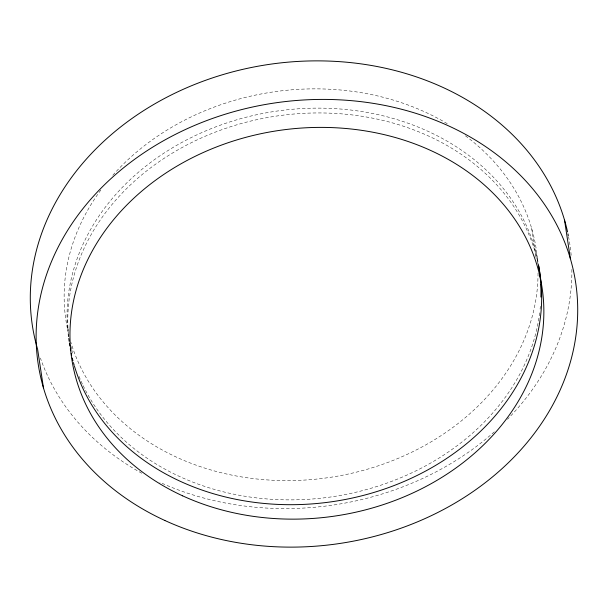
<?xml version="1.0" encoding="UTF-8"?>
<svg xmlns="http://www.w3.org/2000/svg" width="608" height="608" viewBox="0 0 608 608"><rect width="100%" height="100%" fill="white"/><g stroke="black" fill="none" stroke-linecap="round" stroke-linejoin="round"><path stroke-width="0.46" stroke-dasharray="3.04 2.28" d="M531.62 228.243L536.195 258.522M71.387 346.72L71.805 349.478M71.942 350.39L72.36 353.149M67.959 328.046A237.827 194.811 -8.6 0 1 279.384 115.649A237.827 194.811 -8.6 0 1 538.042 263.279M540.345 306.318A237.827 194.811 -8.6 0 1 540.086 309.115M539.653 312.846A237.827 194.811 -8.6 0 1 334.955 496.341A237.827 194.811 -8.6 0 1 82.787 384.91M82.384 384.058A237.827 194.811 -8.6 0 1 78.28 374.543M67.526 327.963A237.827 194.811 -8.6 0 1 279.224 110.755A237.827 194.811 -8.6 0 1 538.422 264.032M538.034 273.068A237.827 194.811 -8.6 0 1 329.24 477.5A237.827 194.811 -8.6 0 1 70.817 342.099M68.4 333.032A237.827 194.811 -8.6 0 1 67.572 329.346M67.382 328.419A237.827 194.811 -8.6 0 1 101.536 189.08M112.799 175.256A237.827 194.811 -8.6 0 1 449.023 124.746M465.401 135.797A237.827 194.811 -8.6 0 1 537.753 263.614M571.87 269.42A271.799 222.642 -8.6 0 1 507.49 419.277M494.304 431.84A271.799 222.642 -8.6 0 1 159.874 482.326M141.786 473.244A271.799 222.642 -8.6 0 1 40.424 358.082M568.533 236.58A271.799 222.642 -8.6 0 1 571.17 255.292"/><path stroke-width="0.91" d="M564.551 220.18L570.38 258.712M43.449 387.82L37.62 349.288A271.799 222.642 -8.6 0 1 245.716 68.696A271.799 222.642 -8.6 0 1 567.576 231.975M538.24 264.199A237.827 194.811 -8.6 0 1 352.777 497.937A237.827 194.811 -8.6 0 1 74.457 366.183M74.199 365.302A237.827 194.811 -8.6 0 1 73.431 362.596M72.945 360.78A237.827 194.811 -8.6 0 1 72.261 358.036M71.615 355.277A237.827 194.811 -8.6 0 1 71.22 353.43M70.657 350.649A237.827 194.811 -8.6 0 1 70.308 348.787M69.829 345.975A237.827 194.811 -8.6 0 1 69.403 343.163M69.145 341.278A237.827 194.811 -8.6 0 1 68.795 338.451M68.59 336.566A237.827 194.811 -8.6 0 1 68.332 333.724M68.119 330.889A237.827 194.811 -8.6 0 1 68.012 328.989M540.717 283.822A237.827 194.811 -8.6 0 1 540.877 297.046M538.749 265.901A237.827 194.811 -8.6 0 1 540.603 281.93M567.971 233.814A271.799 222.642 -8.6 0 1 568.351 235.661M164.867 520.486A271.799 222.642 -8.6 0 0 577.6 316.388A271.799 222.642 -8.6 0 0 178.273 132.932A271.799 222.642 -8.6 0 0 164.867 520.486M182.62 495.832A237.827 194.811 -8.6 0 0 543.765 317.247A237.827 194.811 -8.6 0 0 194.355 156.72A237.827 194.811 -8.6 0 0 182.62 495.832"/></g></svg>
